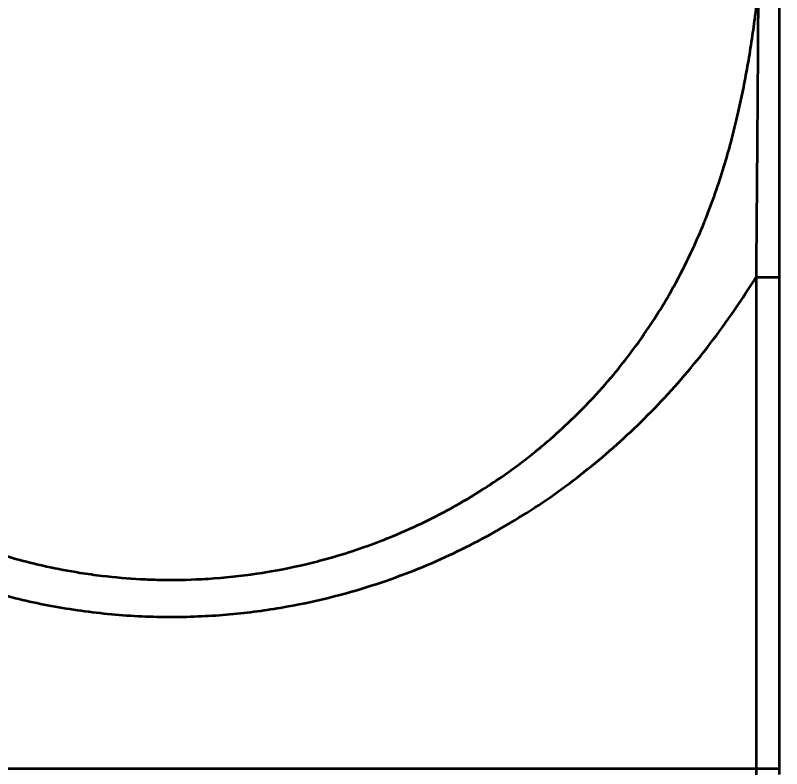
# Model space of a CAD drawing. Header units: millimetres. Extents: x 101 to 3000, y 150 to 4305.
# Drawn here: x 825.04 to 858.17, y 3013.14 to 3045.7 of the extents above; entities that cross this region are included whole.
import ezdxf

# ---------------------------------------------------------------- set-up
doc = ezdxf.new("R2010")
doc.units = ezdxf.units.MM
doc.header["$LTSCALE"] = 15
doc.layers.add('Bemaßung (ISO)', color=7, linetype='Continuous', lineweight=25)
doc.layers.add('Sichtbar schmal (ISO)', color=7, linetype='Continuous', lineweight=35)
doc.styles.add('Notiztext (DIN)', font='verdana.ttf')
doc.dimstyles.new('Standard (DIN)', dxfattribs={"dimscale": 15, "dimtxt": 2.5, "dimasz": 2.5, "dimexe": 2, "dimexo": 4, "dimgap": 0.5, "dimtad": 1, "dimdec": 1, "dimrnd": 1e-08, "dimtxsty": 'Notiztext (DIN)', "dimcen": 0.09, "dimclrd": 256, "dimclre": 256, "dimclrt": 256, "dimadec": 0, "dimazin": 2, "dimtfac": 1, "dimtmove": 0, "dimatfit": 3, "dimfxl": 0, "dimtolj": 1, "dimtzin": 0, "dimlwd": -1, "dimlwe": -1, "dimarcsym": 0})

# ---------------------------------------------------------------- blocks, each defined once
blk = doc.blocks.new('*D75')
at = {"layer": 'Bemaßung (ISO)', "transparency": 16777216}
for p, q in [((831.784, 2997.805), (831.784, 2354.248)), ((771.634, 2600.505), (771.634, 2354.248)), ((734.134, 2384.248), (696.634, 2384.248)), ((771.634, 2384.248), (831.784, 2384.248)), ((869.284, 2384.248), (906.784, 2384.248))]:
    blk.add_line(p, q, dxfattribs=at)
for points in [[(734.134, 2390.498), (734.134, 2377.998), (771.634, 2384.248)], [(869.284, 2390.498), (869.284, 2377.998), (831.784, 2384.248)]]:
    blk.add_solid(points, dxfattribs=at)
at = {"layer": 'Defpoints', "color": 0, "transparency": 16777216}
for p in [(831.784, 3057.805), (771.634, 2660.505), (831.784, 2384.248)]:
    blk.add_point(p, dxfattribs=at)
at = {"layer": 'Bemaßung (ISO)', "transparency": 16777216, "insert": (772.343, 2430.784), "char_height": 37.5, "attachment_point": 1, "style": 'Notiztext (DIN)'}
blk.add_mtext('\\A1;60', dxfattribs=at)

msp = doc.modelspace()

# ---------------------------------------------------------------- linework, layer by layer
at = {"layer": 'Sichtbar schmal (ISO)'}
for p, q in [((857.06, 3034.38), (858.06, 3034.38)), ((857.06, 3034.38), (857.06, 3013.145)), ((858.06, 3034.38), (858.06, 3013.145)), ((806.507, 3013.145), (857.06, 3013.145)), ((857.06, 3013.145), (858.06, 3013.145)), ((857.06, 3013.145), (857.06, 3012.883))]:
    msp.add_line(p, q, dxfattribs=at)
msp.add_ellipse((859.01, 3013.159), major_axis=(0, 51.65), ratio=0.018399, start_param=1.571077, end_param=1.576044, dxfattribs=at)
for points, knots in [([(806.417, 3046.648), (806.453, 3046.343), (806.491, 3046.038), (806.531, 3045.734), (806.537, 3045.686), (806.543, 3045.639), (806.55, 3045.591), (806.597, 3045.239), (806.647, 3044.888), (806.701, 3044.538), (806.756, 3044.187), (806.813, 3043.836), (806.875, 3043.483), (806.938, 3043.131), (807.005, 3042.775), (807.078, 3042.415), (807.15, 3042.055), (807.229, 3041.689), (807.316, 3041.317), (807.381, 3041.04), (807.449, 3040.76), (807.524, 3040.472), (807.55, 3040.371), (807.577, 3040.27), (807.604, 3040.168), (807.711, 3039.772), (807.829, 3039.36), (807.966, 3038.923), (808.103, 3038.487), (808.259, 3038.025), (808.436, 3037.546), (808.536, 3037.278), (808.641, 3037.005), (808.754, 3036.729), (808.841, 3036.513), (808.933, 3036.296), (809.028, 3036.08), (809.244, 3035.587), (809.478, 3035.096), (809.724, 3034.618), (809.88, 3034.316), (810.042, 3034.019), (810.208, 3033.727), (810.304, 3033.558), (810.402, 3033.39), (810.501, 3033.225), (810.772, 3032.774), (811.054, 3032.337), (811.347, 3031.913), (811.518, 3031.665), (811.693, 3031.422), (811.872, 3031.183), (811.999, 3031.013), (812.127, 3030.846), (812.258, 3030.681), (812.572, 3030.282), (812.897, 3029.897), (813.232, 3029.522), (813.396, 3029.339), (813.562, 3029.16), (813.731, 3028.982), (813.908, 3028.796), (814.089, 3028.612), (814.272, 3028.431), (814.63, 3028.079), (814.998, 3027.737), (815.377, 3027.408), (815.505, 3027.296), (815.635, 3027.186), (815.765, 3027.077), (816.02, 3026.865), (816.278, 3026.658), (816.54, 3026.457), (816.936, 3026.152), (817.341, 3025.86), (817.758, 3025.579), (817.824, 3025.534), (817.89, 3025.49), (817.956, 3025.447), (818.311, 3025.212), (818.676, 3024.984), (819.057, 3024.759), (819.445, 3024.531), (819.849, 3024.307), (820.282, 3024.084), (820.355, 3024.047), (820.429, 3024.009), (820.504, 3023.971), (821.021, 3023.712), (821.578, 3023.454), (822.185, 3023.204), (822.359, 3023.132), (822.537, 3023.061), (822.719, 3022.99), (823.173, 3022.815), (823.651, 3022.646), (824.153, 3022.486), (824.506, 3022.374), (824.871, 3022.267), (825.245, 3022.166), (825.617, 3022.066), (825.999, 3021.973), (826.388, 3021.888), (826.861, 3021.784), (827.345, 3021.693), (827.835, 3021.615), (828.153, 3021.565), (828.475, 3021.52), (828.797, 3021.482), (829.351, 3021.415), (829.908, 3021.368), (830.463, 3021.339), (830.728, 3021.325), (830.992, 3021.315), (831.254, 3021.31), (831.881, 3021.297), (832.5, 3021.307), (833.104, 3021.339), (833.283, 3021.348), (833.461, 3021.359), (833.637, 3021.372), (834.364, 3021.426), (835.065, 3021.509), (835.733, 3021.615), (835.772, 3021.621), (835.812, 3021.628), (835.852, 3021.634), (836.555, 3021.749), (837.219, 3021.888), (837.844, 3022.043), (838.006, 3022.083), (838.165, 3022.124), (838.322, 3022.166), (838.77, 3022.287), (839.197, 3022.415), (839.606, 3022.548), (840.039, 3022.69), (840.451, 3022.837), (840.848, 3022.99), (840.957, 3023.032), (841.065, 3023.075), (841.172, 3023.118), (841.667, 3023.317), (842.139, 3023.525), (842.599, 3023.744), (842.831, 3023.855), (843.06, 3023.968), (843.286, 3024.084), (843.507, 3024.198), (843.726, 3024.315), (843.943, 3024.435), (844.382, 3024.678), (844.813, 3024.934), (845.237, 3025.204), (845.363, 3025.284), (845.487, 3025.364), (845.611, 3025.447), (845.907, 3025.642), (846.199, 3025.844), (846.486, 3026.052), (846.893, 3026.348), (847.291, 3026.655), (847.679, 3026.975), (847.72, 3027.009), (847.761, 3027.043), (847.802, 3027.077), (848.147, 3027.365), (848.483, 3027.661), (848.812, 3027.968), (849.162, 3028.295), (849.503, 3028.632), (849.837, 3028.982), (849.854, 3029), (849.87, 3029.018), (849.887, 3029.035), (850.236, 3029.404), (850.577, 3029.787), (850.907, 3030.184), (851.176, 3030.507), (851.439, 3030.84), (851.695, 3031.183), (851.754, 3031.261), (851.813, 3031.341), (851.871, 3031.42), (852.182, 3031.848), (852.483, 3032.29), (852.774, 3032.75), (852.975, 3033.068), (853.171, 3033.395), (853.36, 3033.727), (853.443, 3033.874), (853.525, 3034.021), (853.606, 3034.17), (853.867, 3034.652), (854.111, 3035.14), (854.327, 3035.608), (854.507, 3035.997), (854.668, 3036.371), (854.814, 3036.729), (854.844, 3036.802), (854.873, 3036.875), (854.901, 3036.947), (855.069, 3037.37), (855.216, 3037.769), (855.349, 3038.155), (855.482, 3038.542), (855.601, 3038.916), (855.712, 3039.284), (855.822, 3039.651), (855.923, 3040.012), (856.017, 3040.369), (856.026, 3040.403), (856.035, 3040.437), (856.044, 3040.472), (856.127, 3040.793), (856.204, 3041.11), (856.276, 3041.425), (856.356, 3041.773), (856.43, 3042.119), (856.5, 3042.465), (856.57, 3042.81), (856.635, 3043.156), (856.696, 3043.504), (856.757, 3043.851), (856.814, 3044.2), (856.868, 3044.548), (856.921, 3044.897), (856.971, 3045.245), (857.018, 3045.594), (857.024, 3045.641), (857.031, 3045.687), (857.037, 3045.734), (857.077, 3046.037), (857.115, 3046.342), (857.151, 3046.648)], [0, 0, 0, 0, 0.016636, 0.016636, 0.016636, 0.019231, 0.019231, 0.019231, 0.038462, 0.038462, 0.038462, 0.057692, 0.057692, 0.057692, 0.076923, 0.076923, 0.076923, 0.096154, 0.096154, 0.096154, 0.110413, 0.110413, 0.110413, 0.115385, 0.115385, 0.115385, 0.134615, 0.134615, 0.134615, 0.153846, 0.153846, 0.153846, 0.164622, 0.164622, 0.164622, 0.173077, 0.173077, 0.173077, 0.192308, 0.192308, 0.192308, 0.204486, 0.204486, 0.204486, 0.211538, 0.211538, 0.211538, 0.230769, 0.230769, 0.230769, 0.242025, 0.242025, 0.242025, 0.25, 0.25, 0.25, 0.269231, 0.269231, 0.269231, 0.278603, 0.278603, 0.278603, 0.288462, 0.288462, 0.288462, 0.307692, 0.307692, 0.307692, 0.314216, 0.314216, 0.314216, 0.326923, 0.326923, 0.326923, 0.346154, 0.346154, 0.346154, 0.34918, 0.34918, 0.34918, 0.365385, 0.365385, 0.365385, 0.381823, 0.381823, 0.381823, 0.384615, 0.384615, 0.384615, 0.403846, 0.403846, 0.403846, 0.409358, 0.409358, 0.409358, 0.423077, 0.423077, 0.423077, 0.432724, 0.432724, 0.432724, 0.442308, 0.442308, 0.442308, 0.453965, 0.453965, 0.453965, 0.461538, 0.461538, 0.461538, 0.474558, 0.474558, 0.474558, 0.480769, 0.480769, 0.480769, 0.495601, 0.495601, 0.495601, 0.5, 0.5, 0.5, 0.518147, 0.518147, 0.518147, 0.519231, 0.519231, 0.519231, 0.538462, 0.538462, 0.538462, 0.543449, 0.543449, 0.543449, 0.557692, 0.557692, 0.557692, 0.572779, 0.572779, 0.572779, 0.576923, 0.576923, 0.576923, 0.596154, 0.596154, 0.596154, 0.605879, 0.605879, 0.605879, 0.615385, 0.615385, 0.615385, 0.634615, 0.634615, 0.634615, 0.640302, 0.640302, 0.640302, 0.653846, 0.653846, 0.653846, 0.673077, 0.673077, 0.673077, 0.675119, 0.675119, 0.675119, 0.692308, 0.692308, 0.692308, 0.710615, 0.710615, 0.710615, 0.711538, 0.711538, 0.711538, 0.730769, 0.730769, 0.730769, 0.746405, 0.746405, 0.746405, 0.75, 0.75, 0.75, 0.769231, 0.769231, 0.769231, 0.782557, 0.782557, 0.782557, 0.788462, 0.788462, 0.788462, 0.807692, 0.807692, 0.807692, 0.823665, 0.823665, 0.823665, 0.826923, 0.826923, 0.826923, 0.846154, 0.846154, 0.846154, 0.865385, 0.865385, 0.865385, 0.884615, 0.884615, 0.884615, 0.886471, 0.886471, 0.886471, 0.903846, 0.903846, 0.903846, 0.923077, 0.923077, 0.923077, 0.942308, 0.942308, 0.942308, 0.961538, 0.961538, 0.961538, 0.980769, 0.980769, 0.980769, 0.98332, 0.98332, 0.98332, 1, 1, 1, 1]), ([(857.151, 3046.648), (857.146, 3045.812), (857.141, 3045.011), (857.136, 3044.246), (857.136, 3044.183), (857.135, 3044.12), (857.135, 3044.058), (857.131, 3043.366), (857.126, 3042.703), (857.122, 3042.067), (857.121, 3041.948), (857.12, 3041.829), (857.119, 3041.712), (857.115, 3041.151), (857.111, 3040.613), (857.107, 3040.094), (857.106, 3039.925), (857.105, 3039.758), (857.103, 3039.593), (857.1, 3039.09), (857.096, 3038.606), (857.092, 3038.139), (857.091, 3037.984), (857.09, 3037.831), (857.088, 3037.679), (857.084, 3037.165), (857.08, 3036.673), (857.076, 3036.2), (857.075, 3036.115), (857.075, 3036.032), (857.074, 3035.949), (857.069, 3035.399), (857.065, 3034.876), (857.06, 3034.38)], [0, 0, 0, 0, 0.1540501, 0.1540501, 0.1540501, 0.1666667, 0.1666667, 0.1666667, 0.3069509, 0.3069509, 0.3069509, 0.3333333, 0.3333333, 0.3333333, 0.4590457, 0.4590457, 0.4590457, 0.5, 0.5, 0.5, 0.6250424, 0.6250424, 0.6250424, 0.6666667, 0.6666667, 0.6666667, 0.8081362, 0.8081362, 0.8081362, 0.8333333, 0.8333333, 0.8333333, 1, 1, 1, 1])]:
    msp.add_open_spline(points, degree=3, knots=knots, dxfattribs=at)
for points in [[(858.056, 3046.68), (858.056, 3045.775), (858.057, 3044.047), (858.058, 3041.699), (858.059, 3039.581), (858.06, 3037.663), (858.06, 3035.931), (858.06, 3034.879), (858.06, 3034.38)], [(806.507, 3034.38), (806.818, 3033.882), (807.456, 3032.908), (808.479, 3031.504), (809.539, 3030.194), (810.647, 3028.96), (811.8, 3027.802), (813.006, 3026.712), (814.268, 3025.689), (815.579, 3024.738), (816.934, 3023.864), (818.362, 3023.051), (819.946, 3022.265), (821.794, 3021.491), (823.962, 3020.769), (826.413, 3020.178), (829.029, 3019.797), (831.668, 3019.665), (834.202, 3019.773), (836.536, 3020.076), (838.622, 3020.517), (840.463, 3021.044), (842.104, 3021.628), (843.616, 3022.268), (845.063, 3022.977), (846.473, 3023.768), (847.844, 3024.64), (849.164, 3025.585), (850.43, 3026.6), (851.651, 3027.691), (852.835, 3028.868), (853.979, 3030.134), (855.084, 3031.494), (856.152, 3032.965), (856.767, 3033.91), (857.06, 3034.38)]]:
    msp.add_open_spline(points, degree=3, dxfattribs=at)

# ---------------------------------------------------------------- dimensions: what is measured, and where the dimension line sits
at = {"layer": 'Bemaßung (ISO)'}
dim = msp.add_linear_dim(base=(831.784, 2384.248), p1=(771.634, 2660.505), p2=(831.784, 3057.805), angle=180, dimstyle='Standard (DIN)', override={"dimdec": 0, "dimtp": 0, "dimtm": 0, "dimtdec": 0, "dimtofl": 1, "dimatfit": 1}, dxfattribs=at)
dim.commit()
dim.dimension.update_dxf_attribs({"geometry": '*D75', "text_midpoint": (801.709, 2384.248), "dimtype": 160})

doc.saveas('drawing.dxf')
